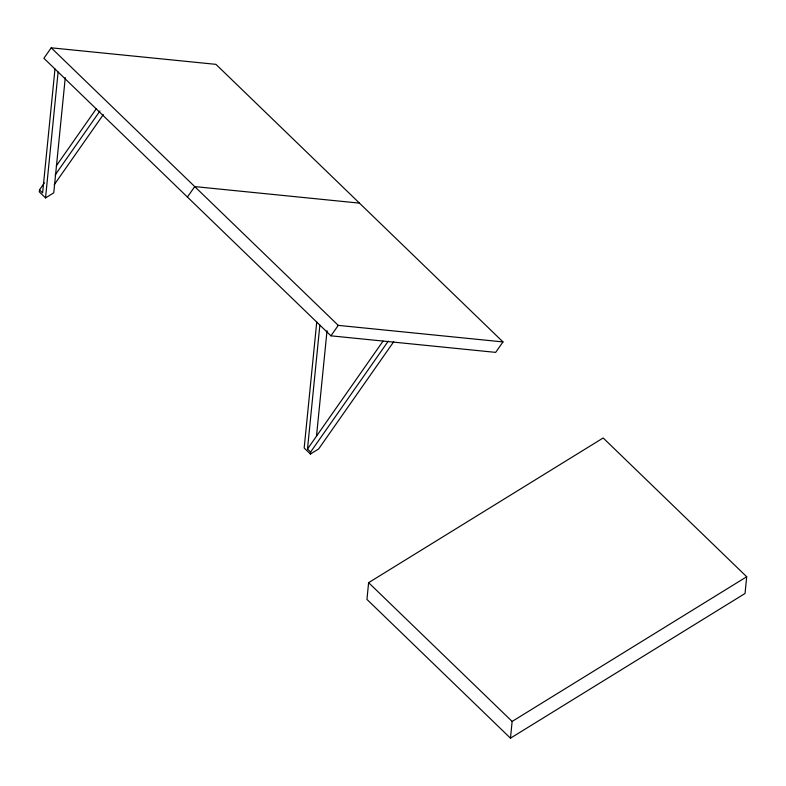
<?xml version="1.0" encoding="UTF-8"?>
<svg xmlns="http://www.w3.org/2000/svg" width="786" height="786" viewBox="0 0 786 786"><rect width="100%" height="100%" fill="white"/><g stroke="black" fill="none" stroke-linecap="round" stroke-linejoin="round"><path stroke-width="1.18" d="M44.399 182.883L39.497 189.878L39.3 191.882L45.539 197.905L53.772 192.825L65.267 77.618M54.981 68.981L42.621 192.894L39.497 189.878M45.539 197.905L58.105 71.998M316.738 322.093L304.172 448L310.411 454.033L318.644 448.953L393.757 341.674M310.411 454.033L310.608 452.029L307.493 449.012L319.863 325.109M316.503 436.142L327.025 330.729M368.614 582.662L366.944 599.404L510.468 738.182L745.03 593.489L746.7 576.747L603.176 437.969L368.614 582.662L512.138 721.44L510.468 738.182M51.218 47.818L43.898 58.272L330.945 335.828L495.671 352.374L502.991 341.92L215.944 64.354L51.218 47.818L338.265 325.375L502.991 341.92M56.287 165.895L96.177 108.93M55.138 175.013L99.96 110.983M54.165 184.798L103.3 114.618M187.422 197.05L194.741 186.596L359.467 203.132M330.945 335.828L338.265 325.375M307.493 449.012L383.047 341.095M310.608 452.029L388.274 341.104M512.138 721.44L746.7 576.747"/></g></svg>
